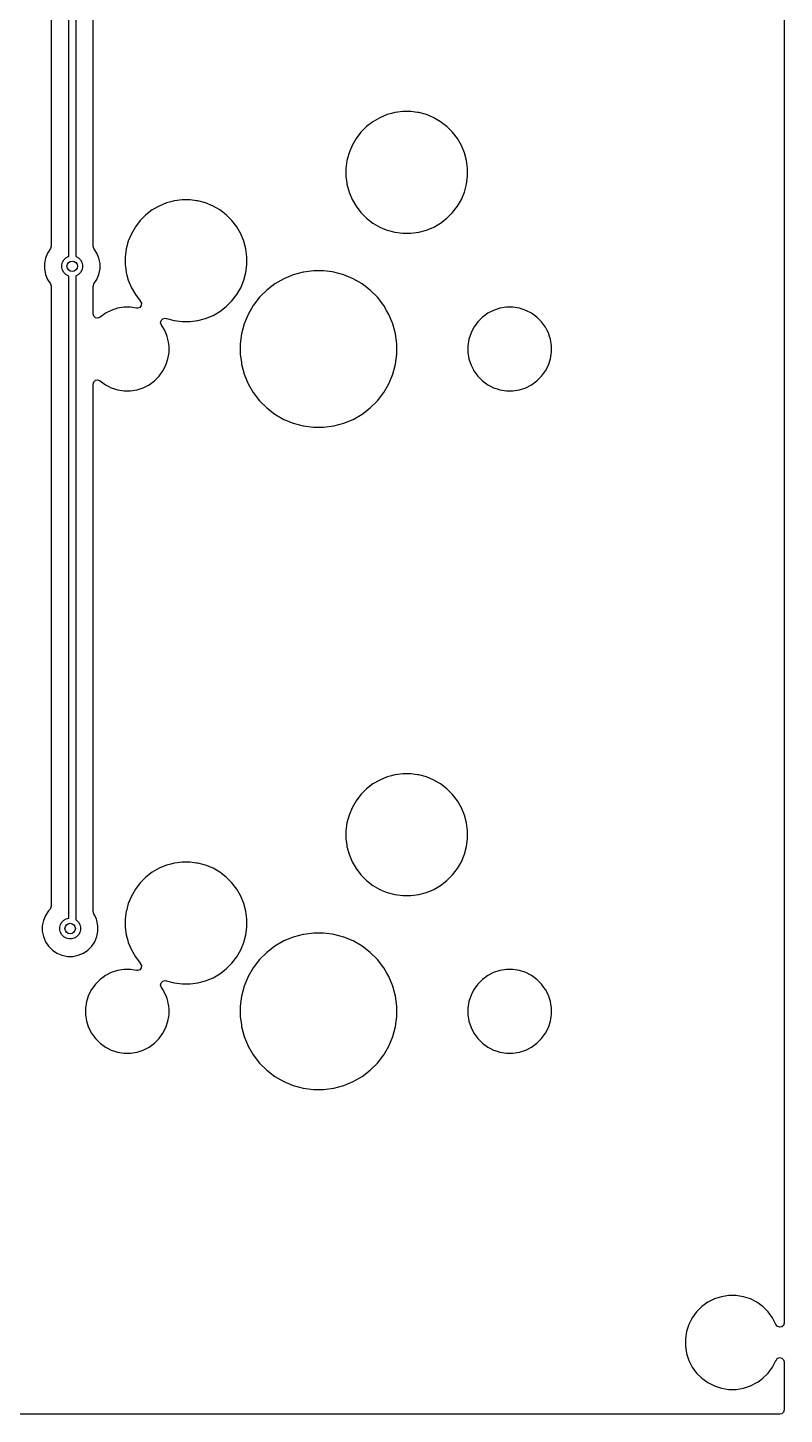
# Model space of a CAD drawing. Extents: x 101 to 185, y -154 to -35.
# Drawn here: x 163.09 to 184.85, y -154.46 to -114.58 of the extents above; entities that cross this region are included whole.
import ezdxf

# ---------------------------------------------------------------- set-up
doc = ezdxf.new("R2010")
doc.units = 0
doc.layers.add('BLACK', color=7, linetype='CONTINUOUS')

msp = doc.modelspace()

# ---------------------------------------------------------------- linework, layer by layer
at = {"layer": 'BLACK', "linetype": 'CONTINUOUS'}
for p, q in [((184.8491, -38.658692), (184.8491, -151.841307)), ((164.265, -121.162619), (164.265, -102.67488)), ((164.465, -102.67488), (164.465, -121.162619)), ((163.7645, -102.973515), (163.7645, -120.863984)), ((164.9655, -118.630258), (164.9655, -105.786777)), ((173.214109, -117.171657), (173.015382, -117.286392)), ((173.214123, -117.17165), (173.214109, -117.171657)), ((173.426112, -117.083842), (173.214123, -117.17165)), ((173.554076, -117.049554), (173.426112, -117.083842)), ((173.647762, -117.024452), (173.554076, -117.049554)), ((173.658715, -117.023009), (173.647762, -117.024452)), ((173.875258, -116.9945), (173.658715, -117.023009)), ((173.875266, -116.9945), (173.875258, -116.9945)), ((174.104734, -116.9945), (173.875266, -116.9945)), ((174.104741, -116.9945), (174.104734, -116.9945)), ((174.294215, -117.019446), (174.104741, -116.9945)), ((174.332238, -117.024452), (174.294215, -117.019446)), ((174.553887, -117.083842), (174.332238, -117.024452)), ((174.765876, -117.17165), (174.553887, -117.083842)), ((174.76589, -117.171657), (174.765876, -117.17165)), ((174.964617, -117.286392), (174.76589, -117.171657)), ((172.671081, -117.588338), (172.531392, -117.770382)), ((172.833338, -117.426081), (172.671081, -117.588338)), ((173.015382, -117.286392), (172.833338, -117.426081)), ((175.146661, -117.426081), (174.964617, -117.286392)), ((175.14667, -117.426089), (175.146661, -117.426081)), ((175.308911, -117.58833), (175.14667, -117.426089)), ((175.308918, -117.588338), (175.308911, -117.58833)), ((175.448607, -117.770382), (175.308918, -117.588338)), ((172.41665, -117.969123), (172.328842, -118.181112)), ((172.416657, -117.969109), (172.41665, -117.969123)), ((172.531392, -117.770382), (172.416657, -117.969109)), ((175.448608, -117.770385), (175.448607, -117.770382)), ((175.448611, -117.770388), (175.448608, -117.770385)), ((175.563344, -117.969112), (175.448611, -117.770388)), ((175.651158, -118.181113), (175.563344, -117.969112)), ((172.269451, -118.40277), (172.2395, -118.630258)), ((172.269453, -118.402759), (172.269451, -118.40277)), ((172.328842, -118.181112), (172.269453, -118.402759)), ((175.710548, -118.402762), (175.651158, -118.181113)), ((175.7405, -118.630266), (175.710548, -118.402762)), ((164.9655, -120.863984), (164.9655, -118.630258)), ((172.2395, -118.630258), (172.2395, -118.859741)), ((175.7405, -118.859734), (175.7405, -118.630266)), ((172.2395, -118.859741), (172.264446, -119.049215)), ((172.264446, -119.049215), (172.269452, -119.087238)), ((172.269452, -119.087238), (172.269453, -119.08724)), ((172.269453, -119.08724), (172.328842, -119.308887)), ((175.651158, -119.308887), (175.710548, -119.087238)), ((175.710548, -119.087238), (175.7405, -118.859734)), ((167.076112, -119.623842), (166.864123, -119.71165)), ((167.204076, -119.589554), (167.076112, -119.623842)), ((167.297762, -119.564452), (167.204076, -119.589554)), ((167.308715, -119.563009), (167.297762, -119.564452)), ((167.525258, -119.5345), (167.308715, -119.563009)), ((167.525266, -119.5345), (167.525258, -119.5345)), ((167.754734, -119.5345), (167.525266, -119.5345)), ((167.754741, -119.5345), (167.754734, -119.5345)), ((167.944215, -119.559446), (167.754741, -119.5345)), ((167.982238, -119.564452), (167.944215, -119.559446)), ((168.203887, -119.623842), (167.982238, -119.564452)), ((168.415876, -119.71165), (168.203887, -119.623842)), ((172.328842, -119.308887), (172.41665, -119.520876)), ((172.41665, -119.520876), (172.416657, -119.52089)), ((172.416657, -119.52089), (172.531392, -119.719617)), ((175.448611, -119.719612), (175.563344, -119.520888)), ((175.563344, -119.520888), (175.651158, -119.308887)), ((166.483338, -119.966081), (166.321081, -120.128338)), ((166.665382, -119.826392), (166.483338, -119.966081)), ((166.864109, -119.711657), (166.665382, -119.826392)), ((166.864123, -119.71165), (166.864109, -119.711657)), ((168.41589, -119.711657), (168.415876, -119.71165)), ((168.614617, -119.826392), (168.41589, -119.711657)), ((168.796661, -119.966081), (168.614617, -119.826392)), ((168.79667, -119.966089), (168.796661, -119.966081)), ((168.958911, -120.12833), (168.79667, -119.966089)), ((172.531392, -119.719617), (172.671081, -119.901661)), ((172.671081, -119.901661), (172.671089, -119.90167)), ((172.671089, -119.90167), (172.83333, -120.063911)), ((175.14667, -120.063911), (175.308911, -119.90167)), ((175.308911, -119.90167), (175.308914, -119.901665)), ((175.308914, -119.901665), (175.308919, -119.901661)), ((175.308919, -119.901661), (175.448611, -119.719612)), ((166.181392, -120.310382), (166.066657, -120.509109)), ((166.321081, -120.128338), (166.181392, -120.310382)), ((168.958918, -120.128338), (168.958911, -120.12833)), ((169.098607, -120.310382), (168.958918, -120.128338)), ((169.098608, -120.310385), (169.098607, -120.310382)), ((169.098611, -120.310388), (169.098608, -120.310385)), ((169.213344, -120.509112), (169.098611, -120.310388)), ((172.83333, -120.063911), (172.833338, -120.063918)), ((172.833338, -120.063918), (173.015382, -120.203607)), ((173.015382, -120.203607), (173.015385, -120.203608)), ((173.015385, -120.203608), (173.015388, -120.203611)), ((173.015388, -120.203611), (173.214112, -120.318344)), ((173.214112, -120.318344), (173.214117, -120.318346)), ((173.214117, -120.318346), (173.214123, -120.318349)), ((173.214123, -120.318349), (173.30548, -120.35619)), ((173.30548, -120.35619), (173.426113, -120.406158)), ((173.426113, -120.406158), (173.647762, -120.465548)), ((174.332238, -120.465548), (174.553887, -120.406158)), ((174.553887, -120.406158), (174.765888, -120.318344)), ((174.765888, -120.318344), (174.964612, -120.203611)), ((174.964612, -120.203611), (175.146661, -120.063919)), ((175.146661, -120.063919), (175.146665, -120.063914)), ((175.146665, -120.063914), (175.14667, -120.063911)), ((165.978842, -120.721113), (165.919452, -120.942762)), ((166.06665, -120.509123), (165.978842, -120.721112)), ((165.978842, -120.721112), (165.978842, -120.721113)), ((166.066657, -120.509109), (166.06665, -120.509123)), ((169.301158, -120.721113), (169.213344, -120.509112)), ((169.360548, -120.942762), (169.301158, -120.721113)), ((173.647762, -120.465548), (173.875266, -120.4955)), ((173.875266, -120.4955), (173.875273, -120.4955)), ((173.875273, -120.4955), (174.104727, -120.4955)), ((174.104727, -120.4955), (174.104734, -120.4955)), ((174.104734, -120.4955), (174.332238, -120.465548)), ((163.595261, -121.21026), (163.5645, -121.364903)), ((163.595264, -121.210248), (163.595261, -121.21026)), ((163.655602, -121.064577), (163.595264, -121.210248)), ((163.655609, -121.064564), (163.655602, -121.064577)), ((163.743602, -120.932875), (163.655609, -121.064564)), ((163.744815, -120.931023), (163.743602, -120.932875)), ((163.7645, -120.863984), (163.744815, -120.931023)), ((164.126994, -121.261122), (164.182372, -121.205744)), ((164.182372, -121.205744), (164.250195, -121.166586)), ((164.250195, -121.166586), (164.265, -121.162619)), ((164.465, -121.162619), (164.479805, -121.166586)), ((164.479805, -121.166586), (164.547628, -121.205744)), ((164.547628, -121.205744), (164.603006, -121.261122)), ((164.96552, -120.866197), (164.9655, -120.863984)), ((164.986398, -120.932875), (164.96552, -120.866197)), ((165.07439, -121.064564), (164.986398, -120.932875)), ((165.074397, -121.064577), (165.07439, -121.064564)), ((165.134735, -121.210248), (165.074397, -121.064577)), ((165.134737, -121.210253), (165.134735, -121.210248)), ((165.165499, -121.364903), (165.134737, -121.210253)), ((165.918009, -120.953715), (165.8895, -121.170258)), ((165.8895, -121.170258), (165.8895, -121.399741)), ((165.919452, -120.942762), (165.918009, -120.953715)), ((169.3905, -121.170266), (169.360548, -120.942762)), ((169.3905, -121.399734), (169.3905, -121.170266)), ((163.5645, -121.364903), (163.5645, -121.522596)), ((163.5645, -121.522596), (163.595261, -121.677239)), ((164.067567, -121.404592), (164.087836, -121.328945)), ((164.067567, -121.482908), (164.067567, -121.404592)), ((164.087836, -121.558555), (164.067567, -121.482908)), ((164.087836, -121.328945), (164.126994, -121.261122)), ((164.126994, -121.626378), (164.087836, -121.558555)), ((164.182372, -121.681756), (164.126994, -121.626378)), ((164.603006, -121.626378), (164.547628, -121.681756)), ((164.603006, -121.261122), (164.642164, -121.328945)), ((164.642164, -121.558555), (164.603006, -121.626378)), ((164.642164, -121.328945), (164.662433, -121.404592)), ((164.662433, -121.482908), (164.642164, -121.558555)), ((164.662433, -121.404592), (164.662433, -121.482908)), ((165.134737, -121.677247), (165.1655, -121.522592)), ((165.1655, -121.364905), (165.165499, -121.364903)), ((165.1655, -121.364908), (165.1655, -121.364905)), ((165.1655, -121.522592), (165.1655, -121.364908)), ((165.8895, -121.399741), (165.905675, -121.522592)), ((165.905675, -121.522592), (165.919452, -121.627238)), ((165.919452, -121.627238), (165.937954, -121.696289)), ((169.301158, -121.848887), (169.360548, -121.627238)), ((169.360548, -121.627238), (169.3905, -121.399734)), ((171.010007, -121.613007), (170.725048, -121.689361)), ((171.024085, -121.611153), (171.010007, -121.613007)), ((171.302486, -121.5745), (171.024085, -121.611153)), ((171.302494, -121.5745), (171.302486, -121.5745)), ((171.597506, -121.5745), (171.302494, -121.5745)), ((171.597513, -121.5745), (171.597506, -121.5745)), ((171.841113, -121.606571), (171.597513, -121.5745)), ((171.889993, -121.613007), (171.841113, -121.606571)), ((172.174952, -121.689361), (171.889993, -121.613007)), ((163.595261, -121.677239), (163.595264, -121.677251)), ((163.595264, -121.677251), (163.655602, -121.822922)), ((163.655602, -121.822922), (163.655609, -121.822935)), ((163.655609, -121.822935), (163.743602, -121.954624)), ((163.743602, -121.954624), (163.76448, -122.021301)), ((163.76448, -122.021301), (163.7645, -122.023515)), ((163.7645, -122.023515), (163.7645, -139.852059)), ((164.250195, -121.720914), (164.182372, -121.681756)), ((164.265, -121.72488), (164.250195, -121.720914)), ((164.265, -140.196877), (164.265, -121.72488)), ((164.479805, -121.720914), (164.465, -121.72488)), ((164.465, -121.72488), (164.465, -140.241957)), ((164.547628, -121.681756), (164.479805, -121.720914)), ((164.9655, -122.023515), (164.985185, -121.956476)), ((164.9655, -122.813222), (164.9655, -122.023515)), ((164.985185, -121.956476), (164.986398, -121.954624)), ((164.986398, -121.954624), (165.07439, -121.822935)), ((165.07439, -121.822934), (165.074394, -121.822929)), ((165.07439, -121.822935), (165.07439, -121.822934)), ((165.074394, -121.822929), (165.134737, -121.677247)), ((165.937954, -121.696289), (165.978842, -121.848887)), ((165.978842, -121.848887), (166.06665, -122.060876)), ((169.213344, -122.060888), (169.301158, -121.848887)), ((170.197006, -121.949761), (169.962959, -122.129352)), ((170.452489, -121.802258), (170.197006, -121.949761)), ((170.452499, -121.802254), (170.452489, -121.802258)), ((170.725038, -121.689364), (170.452499, -121.802254)), ((170.725048, -121.689361), (170.725038, -121.689364)), ((172.174954, -121.689362), (172.174952, -121.689361)), ((172.174961, -121.689364), (172.174954, -121.689362)), ((172.4475, -121.802254), (172.174961, -121.689364)), ((172.44751, -121.802258), (172.4475, -121.802254)), ((172.702993, -121.949761), (172.44751, -121.802258)), ((172.93704, -122.129352), (172.702993, -121.949761)), ((166.06665, -122.060876), (166.066657, -122.06089)), ((166.066657, -122.06089), (166.181392, -122.259617)), ((166.181392, -122.259617), (166.321081, -122.441661)), ((168.958919, -122.441661), (169.098611, -122.259612)), ((169.098611, -122.259612), (169.213344, -122.060888)), ((169.754352, -122.337959), (169.574761, -122.572006)), ((169.754358, -122.337952), (169.754352, -122.337959)), ((169.962952, -122.129358), (169.754358, -122.337952)), ((169.962959, -122.129352), (169.962952, -122.129358)), ((172.937047, -122.129358), (172.93704, -122.129352)), ((173.145641, -122.337952), (172.937047, -122.129358)), ((173.145647, -122.337959), (173.145641, -122.337952)), ((173.325238, -122.572006), (173.145647, -122.337959)), ((164.984696, -122.879495), (164.9655, -122.813222)), ((165.3208, -122.79824), (165.239915, -122.857006)), ((165.489163, -122.712454), (165.3208, -122.79824)), ((165.668881, -122.654059), (165.489163, -122.712454)), ((165.855514, -122.6245), (165.668881, -122.654059)), ((165.855519, -122.6245), (165.855514, -122.6245)), ((166.044481, -122.6245), (165.855519, -122.6245)), ((166.044486, -122.6245), (166.044481, -122.6245)), ((166.213447, -122.651261), (166.044486, -122.6245)), ((166.241691, -122.652472), (166.213447, -122.651261)), ((166.307155, -122.628055), (166.241691, -122.652472)), ((166.349027, -122.572122), (166.307155, -122.628055)), ((166.321081, -122.441661), (166.323765, -122.444722)), ((166.323765, -122.444722), (166.322909, -122.445472)), ((166.322909, -122.445472), (166.354011, -122.50243)), ((166.354011, -122.50243), (166.349027, -122.572122)), ((168.415888, -122.858344), (168.614612, -122.743611)), ((168.614612, -122.743611), (168.796661, -122.603919)), ((168.796661, -122.603919), (168.796665, -122.603914)), ((168.796665, -122.603914), (168.79667, -122.603911)), ((168.79667, -122.603911), (168.958911, -122.44167)), ((168.958911, -122.44167), (168.958914, -122.441665)), ((168.958914, -122.441665), (168.958919, -122.441661)), ((169.427254, -122.827499), (169.314364, -123.100038)), ((169.427258, -122.827489), (169.427254, -122.827499)), ((169.574761, -122.572006), (169.427258, -122.827489)), ((173.406325, -122.712454), (173.325238, -122.572006)), ((173.472743, -122.827493), (173.406325, -122.712454)), ((173.585639, -123.100048), (173.472743, -122.827493)), ((176.3208, -122.79824), (176.238078, -122.858342)), ((176.489163, -122.712454), (176.3208, -122.79824)), ((176.668881, -122.654059), (176.489163, -122.712454)), ((176.855514, -122.6245), (176.668881, -122.654059)), ((176.855519, -122.6245), (176.855514, -122.6245)), ((177.044481, -122.6245), (176.855519, -122.6245)), ((177.044486, -122.6245), (177.044481, -122.6245)), ((177.231118, -122.654059), (177.044486, -122.6245)), ((177.410836, -122.712454), (177.231118, -122.654059)), ((177.579199, -122.79824), (177.410836, -122.712454)), ((177.732073, -122.90931), (177.579199, -122.79824)), ((165.037163, -122.925636), (164.984696, -122.879495)), ((165.106247, -122.936086), (165.037163, -122.925636)), ((165.162919, -122.910705), (165.106247, -122.936086)), ((165.163986, -122.912174), (165.162919, -122.910705)), ((165.167924, -122.909312), (165.163986, -122.912174)), ((165.167927, -122.90931), (165.167924, -122.909312)), ((165.239915, -122.857006), (165.167927, -122.90931)), ((166.909418, -123.069625), (166.925243, -123.001571)), ((166.932897, -123.135429), (166.909418, -123.069625)), ((166.925243, -123.001571), (166.975349, -122.952876)), ((166.97676, -123.195801), (166.932897, -123.135429)), ((166.975349, -122.952876), (167.043827, -122.939)), ((167.01729, -123.275347), (166.97676, -123.195801)), ((167.043827, -122.939), (167.073083, -122.945128)), ((167.073083, -122.945128), (167.076089, -122.946148)), ((167.076089, -122.946148), (167.076113, -122.946158)), ((167.076113, -122.946158), (167.297762, -123.005548)), ((167.297762, -123.005548), (167.525266, -123.0355)), ((167.525266, -123.0355), (167.525273, -123.0355)), ((167.525273, -123.0355), (167.754727, -123.0355)), ((167.754727, -123.0355), (167.754734, -123.0355)), ((167.754734, -123.0355), (167.982238, -123.005548)), ((167.982238, -123.005548), (168.203887, -122.946158)), ((168.203887, -122.946158), (168.415888, -122.858344)), ((169.314361, -123.100048), (169.238008, -123.385004)), ((169.314364, -123.100038), (169.314361, -123.100048)), ((173.661993, -123.385007), (173.585639, -123.100048)), ((175.92324, -123.1958), (175.837454, -123.364163)), ((176.014913, -123.069625), (175.92324, -123.1958)), ((176.03431, -123.042927), (176.014913, -123.069625)), ((176.034312, -123.042925), (176.03431, -123.042927)), ((176.167924, -122.909312), (176.034312, -123.042924)), ((176.034312, -123.042924), (176.034312, -123.042925)), ((176.167925, -122.909312), (176.167924, -122.909312)), ((176.167927, -122.90931), (176.167925, -122.909312)), ((176.238078, -122.858342), (176.167927, -122.90931)), ((177.86569, -123.042927), (177.732073, -122.90931)), ((177.97676, -123.195801), (177.86569, -123.042927)), ((178.01729, -123.275347), (177.97676, -123.195801)), ((167.062545, -123.364163), (167.01729, -123.275347)), ((167.062545, -123.364165), (167.062545, -123.364163)), ((167.062547, -123.364168), (167.062545, -123.364165)), ((167.093846, -123.460497), (167.062547, -123.364168)), ((167.12094, -123.543881), (167.093846, -123.460497)), ((167.142101, -123.677486), (167.12094, -123.543881)), ((169.238006, -123.385015), (169.1995, -123.677486)), ((169.238008, -123.385004), (169.238006, -123.385015)), ((173.7005, -123.677494), (173.661993, -123.385007)), ((175.779059, -123.543881), (175.7495, -123.730513)), ((175.837454, -123.364163), (175.779059, -123.543881)), ((178.062545, -123.364163), (178.01729, -123.275347)), ((178.062545, -123.364165), (178.062545, -123.364163)), ((178.062547, -123.364168), (178.062545, -123.364165)), ((178.093846, -123.460497), (178.062547, -123.364168)), ((178.12094, -123.543881), (178.093846, -123.460497)), ((178.1505, -123.730513), (178.12094, -123.543881)), ((167.12094, -124.106118), (167.142103, -123.972499)), ((167.144532, -123.692833), (167.142101, -123.677486)), ((167.142103, -123.972499), (167.1505, -123.919486)), ((167.1505, -123.730513), (167.144532, -123.692833)), ((167.1505, -123.919486), (167.1505, -123.730513)), ((169.1995, -123.677486), (169.1995, -123.972513)), ((169.1995, -123.972513), (169.231571, -124.216113)), ((173.661993, -124.264993), (173.7005, -123.972506)), ((173.7005, -123.730513), (173.7005, -123.677494)), ((173.7005, -123.972506), (173.7005, -123.730513)), ((175.7495, -123.730513), (175.7495, -123.919486)), ((175.7495, -123.919486), (175.779059, -124.106118)), ((178.12094, -124.106118), (178.142103, -123.972499)), ((178.142103, -123.972499), (178.1505, -123.919486)), ((178.1505, -123.919486), (178.1505, -123.730513)), ((166.97676, -124.454199), (167.062547, -124.285832)), ((167.062547, -124.285832), (167.12094, -124.106118)), ((169.231571, -124.216113), (169.238007, -124.264993)), ((169.238007, -124.264993), (169.314361, -124.549951)), ((173.585639, -124.549952), (173.661993, -124.264993)), ((175.779059, -124.106118), (175.837454, -124.285836)), ((175.837454, -124.285836), (175.90675, -124.421835)), ((175.90675, -124.421835), (175.92324, -124.454199)), ((177.97676, -124.454199), (178.062547, -124.285832)), ((178.062547, -124.285832), (178.12094, -124.106118)), ((164.9655, -124.836777), (164.985185, -124.769738)), ((164.985185, -124.769738), (165.037989, -124.723983)), ((165.037989, -124.723983), (165.107147, -124.714039)), ((165.107147, -124.714039), (165.16293, -124.739279)), ((165.16293, -124.739279), (165.163986, -124.737826)), ((165.163986, -124.737826), (165.167924, -124.740687)), ((165.167924, -124.740687), (165.167927, -124.74069)), ((165.167927, -124.74069), (165.320801, -124.85176)), ((166.579199, -124.85176), (166.732073, -124.74069)), ((166.732073, -124.74069), (166.86569, -124.607073)), ((166.86569, -124.607073), (166.97676, -124.454199)), ((169.314361, -124.549951), (169.314364, -124.549961)), ((169.314364, -124.549961), (169.427254, -124.8225)), ((169.427254, -124.8225), (169.427258, -124.82251)), ((169.427258, -124.82251), (169.574761, -125.077993)), ((173.325238, -125.077994), (173.472743, -124.822507)), ((173.472743, -124.822507), (173.585639, -124.549952)), ((175.92324, -124.454199), (176.03431, -124.607073)), ((176.03431, -124.607073), (176.167927, -124.74069)), ((176.167927, -124.74069), (176.320801, -124.85176)), ((177.579199, -124.85176), (177.732073, -124.74069)), ((177.732073, -124.74069), (177.86569, -124.607073)), ((177.86569, -124.607073), (177.97676, -124.454199)), ((164.9655, -137.680258), (164.9655, -124.836777)), ((165.320801, -124.85176), (165.400347, -124.89229)), ((165.400347, -124.89229), (165.489163, -124.937545)), ((165.489163, -124.937545), (165.489165, -124.937545)), ((165.489165, -124.937545), (165.489168, -124.937547)), ((165.489168, -124.937547), (165.585497, -124.968846)), ((165.585497, -124.968846), (165.668881, -124.99594)), ((165.668881, -124.99594), (165.855514, -125.0255)), ((165.855514, -125.0255), (165.855519, -125.0255)), ((165.855519, -125.0255), (166.044486, -125.0255)), ((166.044486, -125.0255), (166.231118, -124.99594)), ((166.231118, -124.99594), (166.410832, -124.937547)), ((166.410832, -124.937547), (166.579199, -124.85176)), ((169.574761, -125.077993), (169.754352, -125.31204)), ((173.145646, -125.312042), (173.325238, -125.077994)), ((176.320801, -124.85176), (176.400347, -124.89229)), ((176.400347, -124.89229), (176.489163, -124.937545)), ((176.489163, -124.937545), (176.489165, -124.937545)), ((176.489165, -124.937545), (176.489168, -124.937547)), ((176.489168, -124.937547), (176.585497, -124.968846)), ((176.585497, -124.968846), (176.668881, -124.99594)), ((176.668881, -124.99594), (176.855514, -125.0255)), ((176.855514, -125.0255), (176.855519, -125.0255)), ((176.855519, -125.0255), (177.044486, -125.0255)), ((177.044486, -125.0255), (177.231118, -124.99594)), ((177.231118, -124.99594), (177.410832, -124.937547)), ((177.410832, -124.937547), (177.579199, -124.85176)), ((169.754352, -125.31204), (169.754358, -125.312047)), ((169.754358, -125.312047), (169.962952, -125.520641)), ((169.962952, -125.520641), (169.962959, -125.520647)), ((169.962959, -125.520647), (170.197006, -125.700238)), ((172.702994, -125.700238), (172.937042, -125.520646)), ((172.937042, -125.520646), (173.145646, -125.312042)), ((170.197006, -125.700238), (170.452489, -125.847741)), ((170.452489, -125.847741), (170.45249, -125.847741)), ((170.45249, -125.847741), (170.452493, -125.847743)), ((170.452493, -125.847743), (170.725048, -125.960639)), ((170.725048, -125.960639), (171.010007, -126.036993)), ((171.889993, -126.036993), (172.174952, -125.960639)), ((172.174952, -125.960639), (172.447507, -125.847743)), ((172.447507, -125.847743), (172.702994, -125.700238)), ((171.010007, -126.036993), (171.302494, -126.0755)), ((171.302494, -126.0755), (171.302501, -126.0755)), ((171.302501, -126.0755), (171.597499, -126.0755)), ((171.597499, -126.0755), (171.597506, -126.0755)), ((171.597506, -126.0755), (171.889993, -126.036993)), ((173.015382, -136.336392), (172.833338, -136.476081)), ((173.214109, -136.221657), (173.015382, -136.336392)), ((173.214123, -136.22165), (173.214109, -136.221657)), ((173.426112, -136.133842), (173.214123, -136.22165)), ((173.554076, -136.099554), (173.426112, -136.133842)), ((173.647762, -136.074452), (173.554076, -136.099554)), ((173.658715, -136.073009), (173.647762, -136.074452)), ((173.875258, -136.0445), (173.658715, -136.073009)), ((173.875266, -136.0445), (173.875258, -136.0445)), ((174.104734, -136.0445), (173.875266, -136.0445)), ((174.104741, -136.0445), (174.104734, -136.0445)), ((174.294215, -136.069446), (174.104741, -136.0445)), ((174.332238, -136.074452), (174.294215, -136.069446)), ((174.553887, -136.133842), (174.332238, -136.074452)), ((174.765876, -136.22165), (174.553887, -136.133842)), ((174.76589, -136.221657), (174.765876, -136.22165)), ((174.964617, -136.336392), (174.76589, -136.221657)), ((175.146661, -136.476081), (174.964617, -136.336392)), ((172.671081, -136.638338), (172.531392, -136.820382)), ((172.833338, -136.476081), (172.671081, -136.638338)), ((175.14667, -136.476089), (175.146661, -136.476081)), ((175.308911, -136.63833), (175.14667, -136.476089)), ((175.308918, -136.638338), (175.308911, -136.63833)), ((175.448607, -136.820382), (175.308918, -136.638338)), ((172.41665, -137.019123), (172.328842, -137.231112)), ((172.416657, -137.019109), (172.41665, -137.019123)), ((172.531392, -136.820382), (172.416657, -137.019109)), ((175.448608, -136.820385), (175.448607, -136.820382)), ((175.448611, -136.820388), (175.448608, -136.820385)), ((175.563344, -137.019112), (175.448611, -136.820388)), ((175.651158, -137.231113), (175.563344, -137.019112)), ((172.269451, -137.45277), (172.2395, -137.680258)), ((172.269453, -137.452759), (172.269451, -137.45277)), ((172.328842, -137.231112), (172.269453, -137.452759)), ((175.710548, -137.452762), (175.651158, -137.231113)), ((175.7405, -137.680266), (175.710548, -137.452762)), ((164.9655, -140.00191), (164.9655, -137.680258)), ((172.2395, -137.680258), (172.2395, -137.909741)), ((172.2395, -137.909741), (172.264446, -138.099215)), ((175.710548, -138.137238), (175.7405, -137.909734)), ((175.7405, -137.909734), (175.7405, -137.680266)), ((172.264446, -138.099215), (172.269452, -138.137238)), ((172.269452, -138.137238), (172.269453, -138.13724)), ((172.269453, -138.13724), (172.328842, -138.358887)), ((172.328842, -138.358887), (172.41665, -138.570876)), ((175.563344, -138.570888), (175.651158, -138.358887)), ((175.651158, -138.358887), (175.710548, -138.137238)), ((166.864109, -138.761657), (166.665382, -138.876392)), ((166.864123, -138.76165), (166.864109, -138.761657)), ((167.076112, -138.673842), (166.864123, -138.76165)), ((167.204076, -138.639554), (167.076112, -138.673842)), ((167.297762, -138.614452), (167.204076, -138.639554)), ((167.308715, -138.613009), (167.297762, -138.614452)), ((167.525258, -138.5845), (167.308715, -138.613009)), ((167.525266, -138.5845), (167.525258, -138.5845)), ((167.754734, -138.5845), (167.525266, -138.5845)), ((167.754741, -138.5845), (167.754734, -138.5845)), ((167.944215, -138.609446), (167.754741, -138.5845)), ((167.982238, -138.614452), (167.944215, -138.609446)), ((168.203887, -138.673842), (167.982238, -138.614452)), ((168.415876, -138.76165), (168.203887, -138.673842)), ((168.41589, -138.761657), (168.415876, -138.76165)), ((168.614617, -138.876392), (168.41589, -138.761657)), ((172.41665, -138.570876), (172.416657, -138.57089)), ((172.416657, -138.57089), (172.531392, -138.769617)), ((172.531392, -138.769617), (172.671081, -138.951661)), ((175.308919, -138.951661), (175.448611, -138.769612)), ((175.448611, -138.769612), (175.563344, -138.570888)), ((166.321081, -139.178338), (166.181392, -139.360382)), ((166.483338, -139.016081), (166.321081, -139.178338)), ((166.665382, -138.876392), (166.483338, -139.016081)), ((168.796661, -139.016081), (168.614617, -138.876392)), ((168.79667, -139.016089), (168.796661, -139.016081)), ((168.958911, -139.17833), (168.79667, -139.016089)), ((168.958918, -139.178338), (168.958911, -139.17833)), ((169.098607, -139.360382), (168.958918, -139.178338)), ((172.671081, -138.951661), (172.671089, -138.95167)), ((172.671089, -138.95167), (172.83333, -139.113911)), ((172.83333, -139.113911), (172.833338, -139.113918)), ((172.833338, -139.113918), (173.015382, -139.253607)), ((174.964612, -139.253611), (175.146661, -139.113919)), ((175.146661, -139.113919), (175.146665, -139.113914)), ((175.146665, -139.113914), (175.14667, -139.113911)), ((175.14667, -139.113911), (175.308911, -138.95167)), ((175.308911, -138.95167), (175.308914, -138.951665)), ((175.308914, -138.951665), (175.308919, -138.951661)), ((166.06665, -139.559123), (165.978842, -139.771112)), ((166.066657, -139.559109), (166.06665, -139.559123)), ((166.181392, -139.360382), (166.066657, -139.559109)), ((169.098608, -139.360385), (169.098607, -139.360382)), ((169.098611, -139.360388), (169.098608, -139.360385)), ((169.213344, -139.559112), (169.098611, -139.360388)), ((169.301158, -139.771113), (169.213344, -139.559112)), ((173.015382, -139.253607), (173.015385, -139.253608)), ((173.015385, -139.253608), (173.015388, -139.253611)), ((173.015388, -139.253611), (173.214112, -139.368344)), ((173.214112, -139.368344), (173.214117, -139.368346)), ((173.214117, -139.368346), (173.214123, -139.368349)), ((173.214123, -139.368349), (173.30548, -139.40619)), ((173.30548, -139.40619), (173.426113, -139.456158)), ((173.426113, -139.456158), (173.647762, -139.515548)), ((173.647762, -139.515548), (173.875266, -139.5455)), ((173.875266, -139.5455), (173.875273, -139.5455)), ((173.875273, -139.5455), (174.104727, -139.5455)), ((174.104727, -139.5455), (174.104734, -139.5455)), ((174.104734, -139.5455), (174.332238, -139.515548)), ((174.332238, -139.515548), (174.553887, -139.456158)), ((174.553887, -139.456158), (174.765888, -139.368344)), ((174.765888, -139.368344), (174.964612, -139.253611)), ((163.728181, -139.93974), (163.684463, -139.983457)), ((163.744815, -139.919098), (163.728181, -139.93974)), ((163.7645, -139.852059), (163.744815, -139.919098)), ((165.922598, -139.981023), (165.919453, -139.992759)), ((165.978842, -139.771113), (165.922598, -139.981023)), ((165.978842, -139.771112), (165.978842, -139.771113)), ((169.360548, -139.992762), (169.301158, -139.771113)), ((163.536511, -140.26026), (163.50575, -140.414903)), ((163.536514, -140.260248), (163.536511, -140.26026)), ((163.596852, -140.114577), (163.536514, -140.260248)), ((163.596859, -140.114564), (163.596852, -140.114577)), ((163.68446, -139.983461), (163.596859, -140.114564)), ((163.684463, -139.983457), (163.68446, -139.983461)), ((164.008817, -140.454592), (164.029086, -140.378945)), ((164.029086, -140.378945), (164.068244, -140.311122)), ((164.068244, -140.311122), (164.123622, -140.255744)), ((164.123622, -140.255744), (164.191445, -140.216586)), ((164.191445, -140.216586), (164.265, -140.196877)), ((164.465, -140.241957), (164.488878, -140.255744)), ((164.488878, -140.255744), (164.544256, -140.311122)), ((164.544256, -140.311122), (164.583414, -140.378945)), ((164.583414, -140.378945), (164.603683, -140.454592)), ((164.96552, -140.004123), (164.9655, -140.00191)), ((164.986398, -140.0708), (164.96552, -140.004123)), ((165.015643, -140.114569), (164.986398, -140.0708)), ((165.015645, -140.114572), (165.015643, -140.114569)), ((165.062834, -140.228498), (165.015645, -140.114572)), ((165.075987, -140.260253), (165.062834, -140.228498)), ((165.075988, -140.26026), (165.075987, -140.260253)), ((165.106749, -140.414903), (165.075988, -140.26026)), ((165.919451, -139.99277), (165.8895, -140.220258)), ((165.8895, -140.220258), (165.8895, -140.449741)), ((165.919453, -139.992759), (165.919451, -139.99277)), ((169.3905, -140.220266), (169.360548, -139.992762)), ((169.3905, -140.449734), (169.3905, -140.220266)), ((163.50575, -140.414903), (163.50575, -140.572596)), ((163.50575, -140.572596), (163.536511, -140.727239)), ((163.536511, -140.727239), (163.536514, -140.727251)), ((163.536514, -140.727251), (163.596852, -140.872922)), ((164.008817, -140.532908), (164.008817, -140.454592)), ((164.029086, -140.608555), (164.008817, -140.532908)), ((164.068244, -140.676378), (164.029086, -140.608555)), ((164.123622, -140.731756), (164.068244, -140.676378)), ((164.191445, -140.770914), (164.123622, -140.731756)), ((164.267092, -140.791183), (164.191445, -140.770914)), ((164.421055, -140.770914), (164.345408, -140.791183)), ((164.488878, -140.731756), (164.421055, -140.770914)), ((164.544256, -140.676378), (164.488878, -140.731756)), ((164.583414, -140.608555), (164.544256, -140.676378)), ((164.603683, -140.532908), (164.583414, -140.608555)), ((164.603683, -140.454592), (164.603683, -140.532908)), ((165.015644, -140.872929), (165.075987, -140.727247)), ((165.075987, -140.727247), (165.10675, -140.572592)), ((165.10675, -140.414905), (165.106749, -140.414903)), ((165.10675, -140.414908), (165.10675, -140.414905)), ((165.10675, -140.572592), (165.10675, -140.414908)), ((165.8895, -140.449741), (165.901495, -140.540844)), ((165.901495, -140.540844), (165.919452, -140.677238)), ((165.919452, -140.677238), (165.963379, -140.841179)), ((169.301158, -140.898887), (169.360548, -140.677238)), ((169.360548, -140.677238), (169.3905, -140.449734)), ((170.725038, -140.739364), (170.452499, -140.852254)), ((170.725048, -140.739361), (170.725038, -140.739364)), ((171.010007, -140.663007), (170.725048, -140.739361)), ((171.024085, -140.661153), (171.010007, -140.663007)), ((171.302486, -140.6245), (171.024085, -140.661153)), ((171.302494, -140.6245), (171.302486, -140.6245)), ((171.597506, -140.6245), (171.302494, -140.6245)), ((171.597513, -140.6245), (171.597506, -140.6245)), ((171.841113, -140.656571), (171.597513, -140.6245)), ((171.889993, -140.663007), (171.841113, -140.656571)), ((172.174952, -140.739361), (171.889993, -140.663007)), ((172.174954, -140.739362), (172.174952, -140.739361)), ((172.174961, -140.739364), (172.174954, -140.739362)), ((172.4475, -140.852254), (172.174961, -140.739364)), ((163.596852, -140.872922), (163.596859, -140.872935)), ((163.596859, -140.872935), (163.68446, -141.004038)), ((163.68446, -141.004038), (163.684463, -141.004042)), ((163.684463, -141.004042), (163.795957, -141.115536)), ((163.795957, -141.115536), (163.795961, -141.115539)), ((163.795961, -141.115539), (163.927064, -141.20314)), ((164.345408, -140.791183), (164.267092, -140.791183)), ((164.685429, -141.203144), (164.816539, -141.115539)), ((164.816539, -141.115539), (164.928039, -141.004039)), ((164.928039, -141.004039), (165.015644, -140.872929)), ((165.963379, -140.841179), (165.978842, -140.898887)), ((165.978842, -140.898887), (166.06665, -141.110876)), ((166.06665, -141.110876), (166.066657, -141.11089)), ((166.066657, -141.11089), (166.181392, -141.309617)), ((169.098611, -141.309612), (169.213344, -141.110888)), ((169.213344, -141.110888), (169.301158, -140.898887)), ((170.197006, -140.999761), (169.962959, -141.179352)), ((170.452489, -140.852258), (170.197006, -140.999761)), ((170.452499, -140.852254), (170.452489, -140.852258)), ((172.44751, -140.852258), (172.4475, -140.852254)), ((172.702993, -140.999761), (172.44751, -140.852258)), ((172.93704, -141.179352), (172.702993, -140.999761)), ((163.927064, -141.20314), (163.927077, -141.203147)), ((163.927077, -141.203147), (164.070368, -141.262499)), ((164.070368, -141.262499), (164.072753, -141.263487)), ((164.072753, -141.263487), (164.227403, -141.294249)), ((164.227403, -141.294249), (164.227406, -141.29425)), ((164.227406, -141.29425), (164.227408, -141.29425)), ((164.227408, -141.29425), (164.385094, -141.29425)), ((164.385094, -141.29425), (164.385095, -141.294249)), ((164.385095, -141.294249), (164.539747, -141.263487)), ((164.539747, -141.263487), (164.685429, -141.203144)), ((166.181392, -141.309617), (166.321081, -141.491661)), ((166.321081, -141.491661), (166.323765, -141.494722)), ((166.323765, -141.494722), (166.322909, -141.495472)), ((166.322909, -141.495472), (166.354011, -141.55243)), ((166.354011, -141.55243), (166.349027, -141.622122)), ((168.79667, -141.653911), (168.958911, -141.49167)), ((168.958911, -141.49167), (168.958914, -141.491665)), ((168.958914, -141.491665), (168.958919, -141.491661)), ((168.958919, -141.491661), (169.098611, -141.309612)), ((169.754352, -141.387959), (169.574761, -141.622006)), ((169.754358, -141.387952), (169.754352, -141.387959)), ((169.962952, -141.179358), (169.754358, -141.387952)), ((169.962959, -141.179352), (169.962952, -141.179358)), ((172.937047, -141.179358), (172.93704, -141.179352)), ((173.145641, -141.387952), (172.937047, -141.179358)), ((173.145647, -141.387959), (173.145641, -141.387952)), ((173.325238, -141.622006), (173.145647, -141.387959)), ((165.167924, -141.959312), (165.034312, -142.092924)), ((165.167925, -141.959312), (165.167924, -141.959312)), ((165.167927, -141.95931), (165.167925, -141.959312)), ((165.238078, -141.908342), (165.167927, -141.95931)), ((165.3208, -141.84824), (165.238078, -141.908342)), ((165.489163, -141.762454), (165.3208, -141.84824)), ((165.668881, -141.704059), (165.489163, -141.762454)), ((165.855514, -141.6745), (165.668881, -141.704059)), ((165.855519, -141.6745), (165.855514, -141.6745)), ((166.044481, -141.6745), (165.855519, -141.6745)), ((166.044486, -141.6745), (166.044481, -141.6745)), ((166.213447, -141.701261), (166.044486, -141.6745)), ((166.241691, -141.702472), (166.213447, -141.701261)), ((166.307155, -141.678055), (166.241691, -141.702472)), ((166.349027, -141.622122), (166.307155, -141.678055)), ((168.203887, -141.996158), (168.415888, -141.908344)), ((168.415888, -141.908344), (168.614612, -141.793611)), ((168.614612, -141.793611), (168.796661, -141.653919)), ((168.796661, -141.653919), (168.796665, -141.653914)), ((168.796665, -141.653914), (168.79667, -141.653911)), ((169.427254, -141.877499), (169.314364, -142.150038)), ((169.427258, -141.877489), (169.427254, -141.877499)), ((169.574761, -141.622006), (169.427258, -141.877489)), ((173.406325, -141.762454), (173.325238, -141.622006)), ((173.472743, -141.877493), (173.406325, -141.762454)), ((173.585639, -142.150048), (173.472743, -141.877493)), ((176.167924, -141.959312), (176.034312, -142.092924)), ((176.167925, -141.959312), (176.167924, -141.959312)), ((176.167927, -141.95931), (176.167925, -141.959312)), ((176.238078, -141.908342), (176.167927, -141.95931)), ((176.3208, -141.84824), (176.238078, -141.908342)), ((176.489163, -141.762454), (176.3208, -141.84824)), ((176.668881, -141.704059), (176.489163, -141.762454)), ((176.855514, -141.6745), (176.668881, -141.704059)), ((176.855519, -141.6745), (176.855514, -141.6745)), ((177.044481, -141.6745), (176.855519, -141.6745)), ((177.044486, -141.6745), (177.044481, -141.6745)), ((177.231118, -141.704059), (177.044486, -141.6745)), ((177.410836, -141.762454), (177.231118, -141.704059)), ((177.579199, -141.84824), (177.410836, -141.762454)), ((177.732073, -141.95931), (177.579199, -141.84824)), ((177.86569, -142.092927), (177.732073, -141.95931)), ((164.92324, -142.2458), (164.837454, -142.414163)), ((165.014913, -142.119625), (164.92324, -142.2458)), ((165.03431, -142.092927), (165.014913, -142.119625)), ((165.034312, -142.092925), (165.03431, -142.092927)), ((165.034312, -142.092924), (165.034312, -142.092925)), ((166.909418, -142.119625), (166.925243, -142.051571)), ((166.932898, -142.185431), (166.909418, -142.119625)), ((166.925243, -142.051571), (166.975349, -142.002876)), ((166.976759, -142.2458), (166.932898, -142.185431)), ((166.975349, -142.002876), (167.043827, -141.989)), ((167.062545, -142.414163), (166.976759, -142.2458)), ((167.043827, -141.989), (167.073083, -141.995128)), ((167.073083, -141.995128), (167.076089, -141.996148)), ((167.076089, -141.996148), (167.076113, -141.996158)), ((167.076113, -141.996158), (167.297762, -142.055548)), ((167.297762, -142.055548), (167.525266, -142.0855)), ((167.525266, -142.0855), (167.525273, -142.0855)), ((167.525273, -142.0855), (167.754727, -142.0855)), ((167.754727, -142.0855), (167.754734, -142.0855)), ((167.754734, -142.0855), (167.982238, -142.055548)), ((167.982238, -142.055548), (168.203887, -141.996158)), ((169.314361, -142.150048), (169.238008, -142.435004)), ((169.314364, -142.150038), (169.314361, -142.150048)), ((173.661993, -142.435007), (173.585639, -142.150048)), ((175.92324, -142.2458), (175.837454, -142.414163)), ((176.014913, -142.119625), (175.92324, -142.2458)), ((176.03431, -142.092927), (176.014913, -142.119625)), ((176.034312, -142.092925), (176.03431, -142.092927)), ((176.034312, -142.092924), (176.034312, -142.092925)), ((177.932898, -142.185431), (177.86569, -142.092927)), ((177.976759, -142.2458), (177.932898, -142.185431)), ((178.062545, -142.414163), (177.976759, -142.2458)), ((164.779059, -142.593881), (164.7495, -142.780513)), ((164.837454, -142.414163), (164.779059, -142.593881)), ((167.062545, -142.414165), (167.062545, -142.414163)), ((167.062547, -142.414168), (167.062545, -142.414165)), ((167.093846, -142.510497), (167.062547, -142.414168)), ((167.12094, -142.593881), (167.093846, -142.510497)), ((167.142101, -142.727486), (167.12094, -142.593881)), ((167.144532, -142.742833), (167.142101, -142.727486)), ((167.1505, -142.780513), (167.144532, -142.742833)), ((169.238006, -142.435015), (169.1995, -142.727486)), ((169.1995, -142.727486), (169.1995, -143.022513)), ((169.238008, -142.435004), (169.238006, -142.435015)), ((173.7005, -142.727494), (173.661993, -142.435007)), ((173.7005, -142.780513), (173.7005, -142.727494)), ((175.779059, -142.593881), (175.7495, -142.780513)), ((175.837454, -142.414163), (175.779059, -142.593881)), ((178.062545, -142.414165), (178.062545, -142.414163)), ((178.062547, -142.414168), (178.062545, -142.414165)), ((178.093846, -142.510497), (178.062547, -142.414168)), ((178.12094, -142.593881), (178.093846, -142.510497)), ((178.1505, -142.780513), (178.12094, -142.593881)), ((164.7495, -142.780513), (164.7495, -142.969486)), ((164.7495, -142.969486), (164.779059, -143.156118)), ((164.779059, -143.156118), (164.837454, -143.335836)), ((167.062547, -143.335832), (167.12094, -143.156118)), ((167.12094, -143.156118), (167.142103, -143.022499)), ((167.142103, -143.022499), (167.1505, -142.969486)), ((167.1505, -142.969486), (167.1505, -142.780513)), ((169.1995, -143.022513), (169.231571, -143.266113)), ((173.661993, -143.314993), (173.7005, -143.022506)), ((173.7005, -143.022506), (173.7005, -142.780513)), ((175.7495, -142.780513), (175.7495, -142.969486)), ((175.7495, -142.969486), (175.779059, -143.156118)), ((175.779059, -143.156118), (175.837454, -143.335836)), ((178.062547, -143.335832), (178.12094, -143.156118)), ((178.12094, -143.156118), (178.142103, -143.022499)), ((178.142103, -143.022499), (178.1505, -142.969486)), ((178.1505, -142.969486), (178.1505, -142.780513)), ((164.837454, -143.335836), (164.92324, -143.504199)), ((164.92324, -143.504199), (165.03431, -143.657073)), ((166.86569, -143.657073), (166.97676, -143.504199)), ((166.97676, -143.504199), (167.062547, -143.335832)), ((169.231571, -143.266113), (169.238007, -143.314993)), ((169.238007, -143.314993), (169.314361, -143.599951)), ((173.585639, -143.599952), (173.661993, -143.314993)), ((175.837454, -143.335836), (175.92324, -143.504199)), ((175.92324, -143.504199), (176.03431, -143.657073)), ((177.86569, -143.657073), (177.97676, -143.504199)), ((177.97676, -143.504199), (178.062547, -143.335832)), ((165.03431, -143.657073), (165.167927, -143.79069)), ((165.167927, -143.79069), (165.320801, -143.90176)), ((165.320801, -143.90176), (165.400347, -143.94229)), ((165.400347, -143.94229), (165.489163, -143.987545)), ((166.410832, -143.987547), (166.579199, -143.90176)), ((166.579199, -143.90176), (166.732073, -143.79069)), ((166.732073, -143.79069), (166.86569, -143.657073)), ((169.314361, -143.599951), (169.314364, -143.599961)), ((169.314364, -143.599961), (169.427254, -143.8725)), ((169.427254, -143.8725), (169.427258, -143.87251)), ((169.427258, -143.87251), (169.574761, -144.127993)), ((173.325238, -144.127994), (173.472743, -143.872507)), ((173.472743, -143.872507), (173.585639, -143.599952)), ((176.03431, -143.657073), (176.167927, -143.79069)), ((176.167927, -143.79069), (176.320801, -143.90176)), ((176.320801, -143.90176), (176.400347, -143.94229)), ((176.400347, -143.94229), (176.489163, -143.987545)), ((177.410832, -143.987547), (177.579199, -143.90176)), ((177.579199, -143.90176), (177.732073, -143.79069)), ((177.732073, -143.79069), (177.86569, -143.657073)), ((165.489163, -143.987545), (165.489165, -143.987545)), ((165.489165, -143.987545), (165.489168, -143.987547)), ((165.489168, -143.987547), (165.585497, -144.018846)), ((165.585497, -144.018846), (165.668881, -144.04594)), ((165.668881, -144.04594), (165.855514, -144.0755)), ((165.855514, -144.0755), (165.855519, -144.0755)), ((165.855519, -144.0755), (166.044486, -144.0755)), ((166.044486, -144.0755), (166.231118, -144.04594)), ((166.231118, -144.04594), (166.410832, -143.987547)), ((169.574761, -144.127993), (169.754352, -144.36204)), ((169.754352, -144.36204), (169.754358, -144.362047)), ((169.754358, -144.362047), (169.962952, -144.570641)), ((172.937042, -144.570646), (173.145646, -144.362042)), ((173.145646, -144.362042), (173.325238, -144.127994)), ((176.489163, -143.987545), (176.489165, -143.987545)), ((176.489165, -143.987545), (176.489168, -143.987547)), ((176.489168, -143.987547), (176.585497, -144.018846)), ((176.585497, -144.018846), (176.668881, -144.04594)), ((176.668881, -144.04594), (176.855514, -144.0755)), ((176.855514, -144.0755), (176.855519, -144.0755)), ((176.855519, -144.0755), (177.044486, -144.0755)), ((177.044486, -144.0755), (177.231118, -144.04594)), ((177.231118, -144.04594), (177.410832, -143.987547)), ((169.962952, -144.570641), (169.962959, -144.570647)), ((169.962959, -144.570647), (170.197006, -144.750238)), ((170.197006, -144.750238), (170.452489, -144.897741)), ((172.447507, -144.897743), (172.702994, -144.750238)), ((172.702994, -144.750238), (172.937042, -144.570646)), ((170.452489, -144.897741), (170.45249, -144.897741)), ((170.45249, -144.897741), (170.452493, -144.897743)), ((170.452493, -144.897743), (170.725048, -145.010639)), ((170.725048, -145.010639), (171.010007, -145.086993)), ((171.010007, -145.086993), (171.302494, -145.1255)), ((171.302494, -145.1255), (171.302501, -145.1255)), ((171.302501, -145.1255), (171.597499, -145.1255)), ((171.597499, -145.1255), (171.597506, -145.1255)), ((171.597506, -145.1255), (171.889993, -145.086993)), ((171.889993, -145.086993), (172.174952, -145.010639)), ((172.174952, -145.010639), (172.447507, -144.897743)), ((182.837835, -151.148444), (182.648429, -151.244951)), ((183.04001, -151.082753), (182.837835, -151.148444)), ((183.201292, -151.057208), (183.04001, -151.082753)), ((183.249963, -151.0495), (183.201292, -151.057208)), ((183.462537, -151.0495), (183.249963, -151.0495)), ((183.511207, -151.057208), (183.462537, -151.0495)), ((183.67249, -151.082753), (183.511207, -151.057208)), ((183.672491, -151.082753), (183.67249, -151.082753)), ((183.672493, -151.082754), (183.672491, -151.082753)), ((183.874662, -151.148443), (183.672493, -151.082754)), ((183.874663, -151.148443), (183.874662, -151.148443)), ((183.874664, -151.148444), (183.874663, -151.148443)), ((184.06407, -151.244951), (183.874664, -151.148444)), ((182.32614, -151.520213), (182.201201, -151.692179)), ((182.476463, -151.36989), (182.32614, -151.520213)), ((182.648429, -151.244951), (182.476463, -151.36989)), ((184.236036, -151.36989), (184.06407, -151.244951)), ((184.386359, -151.520213), (184.236036, -151.36989)), ((184.511298, -151.692179), (184.386359, -151.520213)), ((182.104694, -151.881585), (182.039003, -152.08376)), ((182.201201, -151.692179), (182.104694, -151.881585)), ((184.607808, -151.881589), (184.511298, -151.692179)), ((184.609668, -151.886081), (184.607808, -151.881589)), ((184.611064, -151.885502), (184.609668, -151.886081)), ((184.643897, -151.93502), (184.611064, -151.885502)), ((184.707453, -151.964045), (184.643897, -151.93502)), ((184.829415, -151.908346), (184.776611, -151.954101)), ((184.8491, -151.841307), (184.829415, -151.908346)), ((182.039003, -152.08376), (182.00575, -152.293713)), ((182.00575, -152.293713), (182.00575, -152.506286)), ((184.776611, -151.954101), (184.707453, -151.964045)), ((182.00575, -152.506286), (182.037798, -152.708633)), ((182.037798, -152.708633), (182.039004, -152.716243)), ((182.039004, -152.716243), (182.104692, -152.91841)), ((182.104692, -152.91841), (182.104694, -152.918414)), ((182.104694, -152.918414), (182.201201, -153.10782)), ((182.201201, -153.10782), (182.32614, -153.279786)), ((184.386359, -153.279786), (184.511298, -153.10782)), ((184.511297, -153.10782), (184.511301, -153.107816)), ((184.511298, -153.10782), (184.511297, -153.10782)), ((184.511301, -153.107816), (184.607807, -152.918412)), ((184.607807, -152.918412), (184.607808, -152.91841)), ((184.607808, -152.91841), (184.609668, -152.913919)), ((184.609668, -152.913919), (184.611161, -152.914537)), ((184.611161, -152.914537), (184.6466, -152.862703)), ((184.6466, -152.862703), (184.710957, -152.835501)), ((184.710957, -152.835501), (184.779804, -152.847411)), ((184.779804, -152.847411), (184.831283, -152.894652)), ((184.831283, -152.894652), (184.8491, -152.958692)), ((184.8491, -152.958692), (184.8491, -154.3409)), ((182.32614, -153.279786), (182.476463, -153.430109)), ((182.476463, -153.430109), (182.648429, -153.555048)), ((184.064066, -153.555051), (184.086039, -153.539086)), ((184.086039, -153.539086), (184.236036, -153.430109)), ((184.236036, -153.430109), (184.236038, -153.430106)), ((184.236038, -153.430106), (184.236042, -153.430104)), ((184.236042, -153.430104), (184.386354, -153.279792)), ((184.386354, -153.279792), (184.386356, -153.279788)), ((184.386356, -153.279788), (184.386359, -153.279786)), ((182.648429, -153.555048), (182.648431, -153.555049)), ((182.648431, -153.555049), (182.648434, -153.555051)), ((182.648434, -153.555051), (182.837838, -153.651557)), ((182.837838, -153.651557), (183.040007, -153.717246)), ((183.040007, -153.717246), (183.249963, -153.7505)), ((183.249963, -153.7505), (183.249964, -153.7505)), ((183.249964, -153.7505), (183.462536, -153.7505)), ((183.462536, -153.7505), (183.462537, -153.7505)), ((183.462537, -153.7505), (183.672493, -153.717246)), ((183.672493, -153.717246), (183.874662, -153.651557)), ((183.874662, -153.651557), (184.064066, -153.555051)), ((184.7251, -154.4649), (100.9741, -154.4649)), ((184.776611, -154.453694), (184.7251, -154.4649)), ((184.829415, -154.407939), (184.776611, -154.453694)), ((184.8491, -154.3409), (184.829415, -154.407939))]:
    msp.add_line(p, q, dxfattribs=at)
at = {"layer": 'BLACK'}
for centre in [(164.365, -121.44375), (164.30625, -140.49375)]:
    msp.add_circle(centre, 0.15, dxfattribs=at)

doc.saveas('drawing.dxf')
